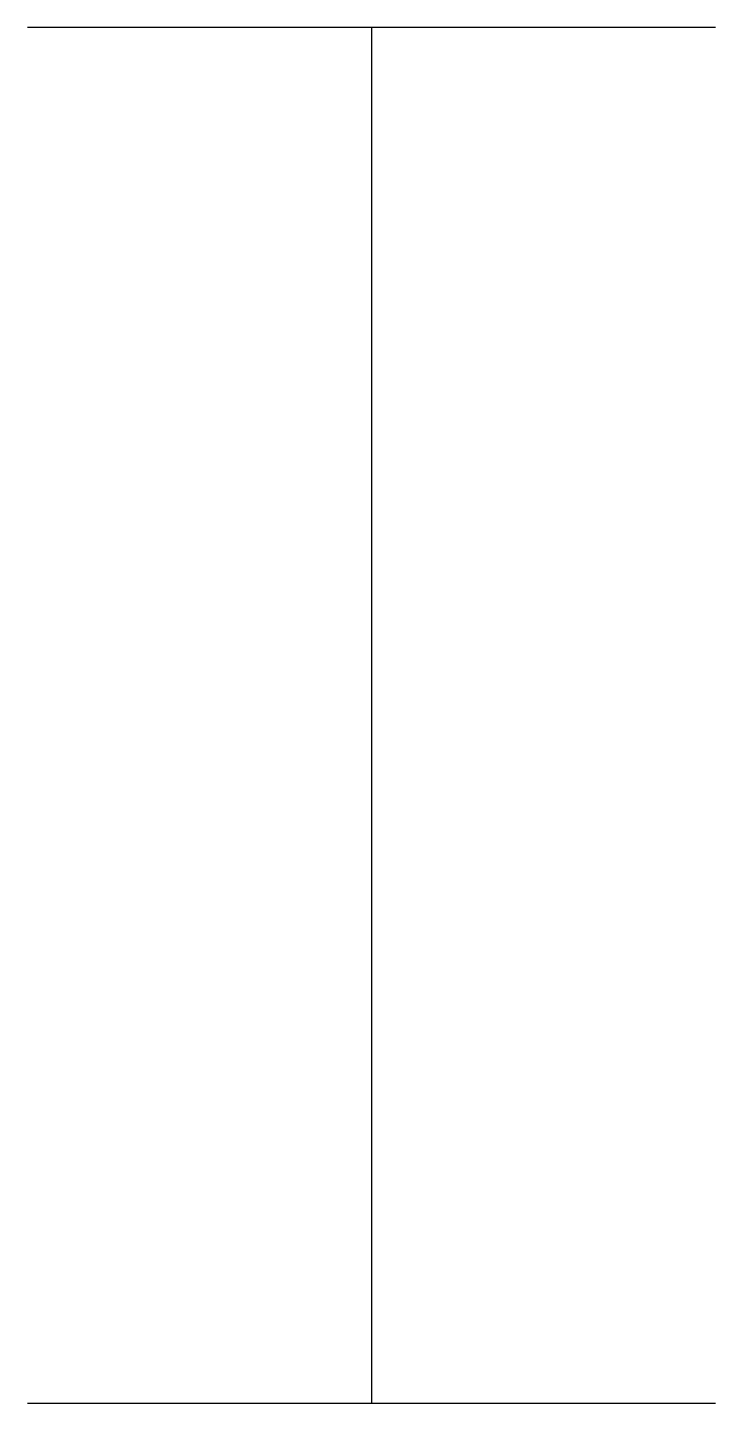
# Model space of a CAD drawing. Header units: millimetres. Extents: x -7.5 to -2.5, y -10 to 0.
import ezdxf

# ---------------------------------------------------------------- set-up
doc = ezdxf.new("R2010")
doc.units = ezdxf.units.MM
doc.layers.get('0').update_dxf_attribs({"linetype": 'CONTINUOUS'})

msp = doc.modelspace()

# ---------------------------------------------------------------- linework, layer by layer
for p, q in [((-2.5, 0), (-7.5, 0)), ((-5, 0), (-5, -10)), ((-2.5, -10), (-7.5, -10))]:
    msp.add_line(p, q)

doc.saveas('drawing.dxf')
